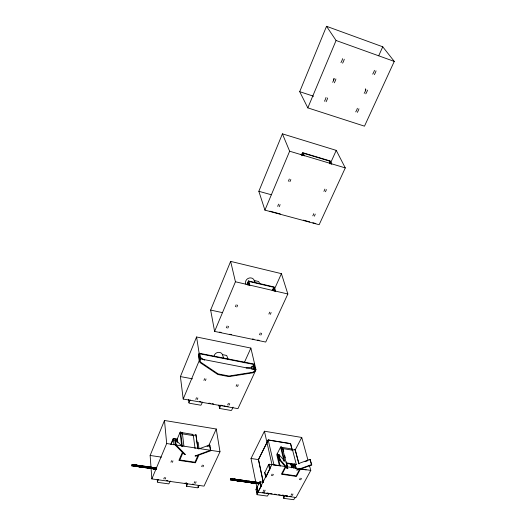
<?xml version="1.0" encoding="UTF-8"?>
<svg xmlns="http://www.w3.org/2000/svg" width="526" height="526" viewBox="0 0 526 526"><rect width="100%" height="100%" fill="white"/><g stroke="black" fill="none" stroke-linecap="round" stroke-linejoin="round"><path stroke-width="0.79" d="M247.391 284.855L248.364 280.923L274.283 287.012L275.617 291.483M255.452 370.823L253.059 372.783L228.941 376.609L217.817 374.499L199.992 362.526L199.4 361.171L198.65 354.36L199.124 353.216L254.663 364.17M199.4 361.171L198.65 354.36M257.543 482.375L256.247 482.27L256.077 483.493L257.372 483.604L257.543 482.375L251.684 481.652M259.022 483.913L250.547 482.704L252.447 482.967L252.618 481.744L249.291 481.277L251.487 481.546M255.551 483.447L255.721 482.224L258.47 482.612M255.748 483.466L255.919 482.243M253.302 481.77L255.064 482.026L254.886 483.256L249.12 482.5L255.86 483.387L256.03 482.158M246.53 482.059L242.341 481.533L243.591 481.645L243.768 480.409L240.487 480.047L246.701 480.83L246.53 482.059L245.267 481.954L249.455 482.48L249.633 481.244L245.445 480.725L246.701 480.83M249.455 482.48L244.846 481.908L245.024 480.679L242.519 480.304L243.768 480.409M244.991 481.842L245.169 480.606M247.924 482.257L248.101 481.027M238.935 481.093L236.904 480.83L237.081 479.6L237.713 479.587L232.788 478.838L230.526 478.66L230.349 479.89L237.535 480.823L230.349 479.89M236.904 480.83L237.318 480.863L237.502 479.633L236.838 479.515M239.35 481.04L239.527 479.797L241.059 480.021L240.882 481.257L237.614 480.889L237.791 479.659L239.527 479.797M237.318 480.863L242.059 481.422L242.236 480.185M232.604 480.074L232.788 478.838M144.966 466.345L148.759 466.805L148.542 468.087L147.609 468.028L148.746 468.199L150.061 468.304L150.278 467.022L151.948 467.259L151.731 468.541L142.382 467.318L142.612 465.924L140.935 465.681L139.666 465.615L139.443 466.897L142.388 467.213L131.73 465.832L131.954 464.55L133.584 464.629L133.361 465.924L131.73 465.832M142.382 467.318L143.67 467.39L143.887 466.108L145.557 466.345L145.34 467.634L144.42 467.575L148.542 468.087M146.866 467.851L147.083 466.562M140.975 467.127L138.91 466.858L139.127 465.582L139.219 466.878M140.718 466.97L140.935 465.681M134.853 466.161L135.077 464.872L134.045 464.82L133.828 466.102L137.168 466.523L133.86 466.108M186.506 486.123L187.683 483.493M222.274 405.533L220.802 405.276L219.559 408.439L230.822 410.438A0.717 0.526 -11.8 0 0 231.729 410.03L233.057 407.131M301.602 155.742L302.713 152.691L330.223 160.976L331.807 164.191M263.533 482.191L259.824 481.836L256.004 489.338L256.379 489.87M272.461 464.728L269.404 464.261A0.664 0.46 -13.9 0 0 268.556 464.636L264.854 472.565M270.14 469.074A0.671 0.46 -14 0 0 269.628 469.429L265.893 477.378L265.025 473.367M333.339 79.985L333.694 79.012M180.405 376.583L196.579 336.975L250.876 348.074L255.965 369.712L237.949 408.643L183.199 399.037L180.405 376.583L192.483 378.819M150.14 455.463L164.48 420.478L216.258 429.006L219.98 451.762L204.029 486.129L151.843 478.923L150.14 455.463L161.41 457.133M258.845 191.293L282.409 133.847L336.239 150.377L345.286 167.906L319.15 224.727L264.926 210.124L258.845 191.293L271.377 194.771M299.708 91.675L326.528 26.3L382.75 46.794L394.27 61.404L364.485 126.168L307.815 107.869L299.708 91.675L313.601 96.251M210.643 310.07L230.638 261.383L281.417 273.665L287.847 293.988L265.715 342.064L214.601 331.406L210.643 310.07L222.636 312.681M183.199 399.037L199.998 358.798L196.579 336.975M151.843 478.923L166.683 443.523L164.48 420.478M264.926 210.124L289.635 151.212L282.409 133.847M307.815 107.869L336.075 40.489L326.528 26.3M214.601 331.406L235.438 281.772L230.638 261.383M170.753 444.358L173.278 438.395L177.288 439.026M171.266 443.977L173.179 439.447M202.563 402.068L200.919 405.224L189.413 403.232A0.736 0.546 -9.1 0 1 188.946 402.574L190.09 399.878M170.292 481.086L168.826 483.881L157.866 482.388A0.697 0.48 -8 0 1 157.405 481.823L158.418 479.449M197.921 448.086L195.915 434.673L193.358 435.613L182.469 433.865L180.674 431.997L180.096 432.313L176.723 440.236L176.9 441.847M182.259 434.358L182.469 433.865A4.53 1.197 -79.9 0 0 181.24 433.062M304.442 155.906L303.226 153.165L330.065 161.245L329.447 162.626L330.124 164.007M249.857 285.539L248.798 281.43L274.092 287.367L272.113 290.47M330.519 163.119L336.239 150.377M378.713 55.782L382.75 46.794M274.348 289.399L281.417 273.665M244.215 362.828L250.876 348.074M208.559 445.995L216.258 429.006M254.091 364.498L255.281 369.581L254.078 371.501L252.822 372.25L229.034 376.024L218.086 373.887L200.649 362.158L200.163 361.046L200.715 358.942L199.906 353.814L254.091 364.498C253.131 367.944 248.897 367.437 246.142 368.029M186.52 486.188L197.335 487.793A0.677 0.467 -10.1 0 0 198.19 487.418L199.157 485.314M309.498 465.707L310.787 470.415L296.053 497.504L257.832 492.198L251.02 458.475L264.414 431.215L301.74 437.454L307.986 460.211M292.456 450.618L290.648 443.609L268.181 439.933L258.391 459.606L263.066 481.737M291.503 448.941A4.313 1.637 -81.1 0 1 292.607 450.171L296.289 464.405L295.329 464.754L286.663 463.426L286.157 462.841L282.653 448.566L281.147 446.811L280.588 447.113L276.768 454.602L279.359 465.582M257.832 492.198L271.975 464.497L264.414 431.215M269.003 493.447L267.386 496.09L257.352 494.723A0.657 0.441 -13.2 0 1 256.977 494.19L261.126 486.537M282.416 449.033L282.653 448.566L292.607 450.171L295.06 449.27L298.978 463.906M292.607 450.171L292.371 450.631A3.656 1.394 -81.1 0 0 292.173 450.092M294.954 450.427L301.74 437.454M284.928 495.656L283.731 498.339L293.679 499.7L295.428 497.346M198.624 448.994L209.644 444.95L210.762 450.723L198.874 455.082L195.409 462.808L178.919 460.368L182.404 452.36L175.441 445.272L174.869 439.874L175.493 439.591L181.792 446.055M175.441 445.272L176.078 444.989L185.435 454.53L184.376 454.372L182.897 452.866L179.8 459.974L194.968 462.222L198.026 455.391L196.02 456.127L194.988 455.97L210.453 450.302L210.762 450.723M295.06 449.27L298.788 463.491L310.064 459.376L311.754 464.984L300.353 469.146L296.44 476.444L281.397 474.209L285.348 466.647L279.556 459.994L278.3 454.734L278.911 454.471L284.638 461.085L281.147 446.811M279.556 459.994L280.167 459.724L287.959 468.679L286.992 468.534L285.756 467.114L282.245 473.834L296.092 475.898L299.544 469.442L296.677 470.001L311.51 464.589L311.754 464.984M207.073 446.429L209.946 445.377M305.1 461.677L307.394 460.835M309.689 460L310.307 459.777M254.38 281.154L254.932 281.16M138.917 466.786L133.361 465.924M141.33 465.852L142.612 465.924M143.887 466.108L142.605 466.036L144.407 466.279M148.759 466.805L145.044 466.384M150.278 467.022L148.523 466.858M151.948 467.259L148.569 466.891M238.692 479.83L239.113 479.863M241.059 480.021L237.081 479.6M249.633 481.244L248.055 481.112M244.281 480.534L243.689 480.475M153.855 467.581L156.616 467.93M153.638 468.863L154.401 468.949M155.38 469.126L153.362 468.85L155.808 469.172M250.955 482.737L251.763 482.835M137.667 465.346L139.245 465.497L134.163 464.866M244.846 481.908L240.31 481.277M234.78 479.225L235.977 479.337L234.037 479.041M236.549 479.482L233.498 479.055M156.012 469.251L151.804 468.627L156.137 469.192M251.698 481.573L254.433 481.967M247.273 481.014L245.024 480.679M136.918 465.247L135.583 465.069M235.142 479.304L233.873 479.133M192.319 484.137L193.87 484.347M154.342 468.916L156.406 469.205M251.849 482.822L252.46 482.907M267.155 493.125L268.832 493.355M270.423 493.605L272.067 493.829M274.48 494.138L276.163 494.374M278.55 494.703L280.233 494.94M281.818 495.183L283.468 495.413M285.874 495.722L287.558 495.952M262.566 492.553L264.979 492.888M266.59 493.112L268.194 493.335M285.717 495.768L287.288 495.985M289.655 496.314L291.226 496.531M166.341 480.54L167.925 480.764M184.974 483.078L186.599 483.302M156.025 467.897L152.021 467.351L156.347 467.916M254.597 481.987L251.027 481.533M131.954 464.55L133.426 464.76M134.077 464.826L137.391 465.24L135.11 464.879M139.127 465.582L140.771 465.773M230.526 478.66L232.551 478.949M254.216 482.013L255.721 482.224M143.67 467.39L145.34 467.634M150.061 468.304L151.731 468.541M242.059 481.422L243.591 481.645M255.86 483.387L257.372 483.604M252.881 482.986L254.262 483.197M271.975 464.497L310.787 470.415M273.237 464.846L279.451 465.793M300.616 469.028L306.158 469.935M166.683 443.523L219.98 451.762M286.157 462.841L296.289 464.405M251.02 458.475L258.213 459.579M256.077 483.493L258.884 483.821L259.055 482.592L256.247 482.27M173.501 438.691L175.112 438.94M281.772 447.337L291.7 448.941M181.878 432.628L192.74 434.371M223.747 405.789L225.22 406.052M226.693 406.309L228.166 406.565M199.545 401.535L201.05 401.805M208.875 403.133L210.472 403.409M212.024 403.666L213.655 403.935M220.736 405.217L222.34 405.493M199.998 358.798L255.965 369.712M214.128 356.319A4.326 3.708 -19.9 0 1 217.488 352.519A4.326 3.708 -19.9 0 1 222.176 354.083L222.399 354.616L226.699 355.471L228.1 359.225M219.552 332.09L221.13 332.419M229.836 334.24L231.414 334.569M252.506 338.968L253.966 339.277M257.628 340.039L259.094 340.342M235.438 281.772L287.847 293.988M245.99 284.204A4.543 4.063 -25.9 0 1 248.016 278.484A4.543 4.063 -25.9 0 1 253.986 279.891L254.203 280.483L258.674 281.541L259.785 283.678M280.391 214.003L270.154 211.242A0.835 0.723 -18.5 0 1 269.963 211.163M309.775 221.919L303.41 220.151M312.839 222.748L315.791 223.543M289.635 151.212L345.286 167.906M336.075 40.489L394.27 61.404M199.841 357.022L204.509 360.178M174.869 439.874L175.421 441.814M278.3 454.734L279.878 460.368M254.203 280.483L255.294 282.62M330.065 161.245L331.419 164M302.713 152.691L304.035 155.683M302.069 154.19L302.726 155.689M198.532 355.576L199.117 356.924M222.399 354.616L223.767 358.37M274.092 287.367L275.308 291.47M273.441 288.103L274.375 291.272M272.836 289.116L273.369 290.917M310.064 459.376L311.51 464.589M291.884 449.112L290.49 443.681L268.253 440.045L258.549 459.533L263.381 482.368M248.364 280.923L249.515 285.401M295.329 464.754L296.289 468.502M294.481 464.004L295.691 468.719M247.818 282.186L248.588 285.177M294.185 463.958L295.388 468.673M247.864 283.277L247.976 283.711M247.444 283.488L247.825 284.98M293.107 464.182L293.712 466.628M292.811 464.221L293.81 468.16M292.594 464.465L293.39 467.614M292.292 464.419L293.094 467.568M291.029 463.945L291.621 466.312M290.727 463.899L291.72 467.838M283.146 449.151L283.731 451.525M284.711 455.496L285.296 457.87M286.269 461.835L287.584 467.18M286.4 462.755L287.564 467.482M286.486 464.287L287.065 466.647M280.588 447.113L284.066 461.387M278.911 454.471L280.167 459.724M277.255 453.649L280.226 466.187M253.506 365.077L254.459 369.173M283.008 494.92L283.803 498.359M252.796 365.958L253.571 369.324M251.546 366.701L252.151 369.344M268.181 439.933L273.987 465.01M269.404 464.261L270.298 468.258M268.556 464.636L269.628 469.429M264.67 472.289L265.702 477.102M260.206 481.711L261.205 486.543M259.785 481.895L260.784 486.728M257.148 487.089L258.128 491.935M256.655 491.258L256.938 492.645M256.004 489.338L256.977 494.19M219.303 406.131L219.579 407.716M218.947 405.013L219.493 408.183M209.644 444.95L210.453 450.302M198.151 442.307L199.025 448.698M195.915 434.673L197.783 448.454M188.525 399.379L188.946 402.574M195.074 448.599L193.358 435.613A4.51 1.243 -80 0 0 192.082 434.798M198.006 486.004L198.19 487.418M182.469 433.865L183.903 446.074M180.674 431.997L182.364 446.64M186.335 482.809L186.743 486.34M186.204 483.236L186.526 486.063M180.096 432.313L181.687 446.147M177.157 439.223L177.512 442.438M175.493 439.591L176.078 444.989M173.278 438.395L173.948 444.825M157.235 479.686L157.405 481.823M334.273 78.407A5.608 1.802 -72 0 1 332.656 82.273M333.754 79.025A4.622 1.486 -72 0 1 333.339 80.156M335.89 78.959A5.602 1.808 -72 0 1 334.273 82.819M342.61 58.642A5.707 1.834 -71.6 0 1 340.953 62.594M344.241 59.214A5.701 1.841 -71.5 0 1 342.584 63.166M326.021 97.448A5.51 1.769 -72.5 0 1 324.443 101.229M327.626 97.981A5.503 1.775 -72.5 0 1 326.048 101.755M367.464 90.137A5.516 1.966 -71.4 0 1 365.748 93.832M365.892 89.598A5.523 1.959 -71.4 0 1 364.183 93.306M358.936 108.783A5.418 1.933 -71.9 0 1 357.259 112.393M357.371 108.271A5.424 1.926 -72 0 1 355.701 111.887M376.024 70.865A5.615 1.999 -70.9 0 1 374.269 74.659M374.446 70.313A5.622 1.992 -70.9 0 1 372.691 74.107M300.438 154.526A4.971 4.609 -48.5 0 1 302.877 153.927M278.543 204.147A3.36 1.052 -75.1 0 1 277.61 206.304M280.075 204.568A3.36 1.059 -75.1 0 1 279.142 206.725M315.219 214.082A3.307 1.164 -74.8 0 1 314.259 216.225M313.733 213.674A3.307 1.164 -74.8 0 1 312.779 215.824M326.363 189.538A3.373 1.203 -74.1 0 1 325.377 191.753M324.864 189.104A3.373 1.197 -74.1 0 1 323.878 191.319M289.274 179.004A3.432 1.085 -74.5 0 1 288.307 181.233M290.825 179.451A3.426 1.085 -74.5 0 1 289.859 181.68M227.081 326.008A3.071 0.894 -77.8 0 1 226.292 327.829M228.527 326.317A3.071 0.901 -77.8 0 1 227.732 328.132M261.646 333.247A3.024 0.999 -77.9 0 1 260.837 335.069M260.245 332.951A3.024 0.993 -77.9 0 1 259.436 334.773M271.087 312.477A3.071 1.026 -77.4 0 1 270.252 314.351M269.674 312.161A3.071 1.026 -77.4 0 1 268.839 314.035M236.141 304.791A3.117 0.927 -77.4 0 1 235.332 306.665M237.607 305.113A3.117 0.927 -77.4 0 1 236.792 306.987M196.454 397.702A2.932 0.802 -79.2 0 1 195.744 399.339M197.842 397.952A2.932 0.802 -79.2 0 1 197.132 399.582M229.717 403.514A2.893 0.894 -79.5 0 1 228.981 405.158M228.363 403.271A2.893 0.888 -79.4 0 1 227.633 404.921M238.212 384.815A2.926 0.92 -79.1 0 1 237.456 386.505M236.851 384.559A2.926 0.914 -79.1 0 1 236.095 386.255M204.601 378.635A2.972 0.828 -78.9 0 1 203.864 380.318M206.001 378.898A2.965 0.828 -78.9 0 1 205.271 380.581M281.167 447.534A4.333 1.604 -81 0 1 282.653 448.566M281.666 447.988A3.675 1.361 -81 0 1 282.225 448.494M263.888 490.041A2.676 0.947 -81.8 0 1 263.171 491.396M265.097 490.206A2.676 0.953 -81.8 0 1 264.381 491.567M292.923 494.032A2.637 1.013 -82.2 0 1 292.2 495.413M291.746 493.868A2.643 1.013 -82.2 0 1 291.016 495.249M301.372 478.384A2.663 1.045 -81.9 0 1 300.629 479.804M300.182 478.206A2.663 1.039 -81.9 0 1 299.439 479.627M272.074 474.13A2.702 0.973 -81.5 0 1 271.337 475.524M273.296 474.307A2.696 0.98 -81.5 0 1 272.56 475.701M181.759 433.306A3.84 1.013 -79.9 0 1 182.075 433.602M192.746 435.094A3.827 1.052 -80 0 1 193.101 435.798M164.375 477.457A2.794 0.704 -80.4 0 1 163.744 478.89M165.697 477.641A2.794 0.704 -80.4 0 1 165.065 479.074M196.073 481.796A2.755 0.782 -80.8 0 1 195.422 483.256M194.791 481.619A2.755 0.782 -80.8 0 1 194.14 483.078M203.601 465.293A2.781 0.809 -80.6 0 1 202.937 466.792M202.3 465.102A2.781 0.802 -80.6 0 1 201.636 466.601M171.575 460.658A2.821 0.723 -80.2 0 1 170.93 462.13M172.916 460.855A2.821 0.73 -80.2 0 1 172.265 462.328M365.616 89.025L365.287 90.124A4.55 1.617 -71.4 0 0 365.688 89.006M235.799 480.573L232.439 480.159L235.799 480.573M153.599 467.568L155.591 467.851L153.599 467.568M148.168 466.805L147.826 466.753L148.181 466.832"/></g></svg>
